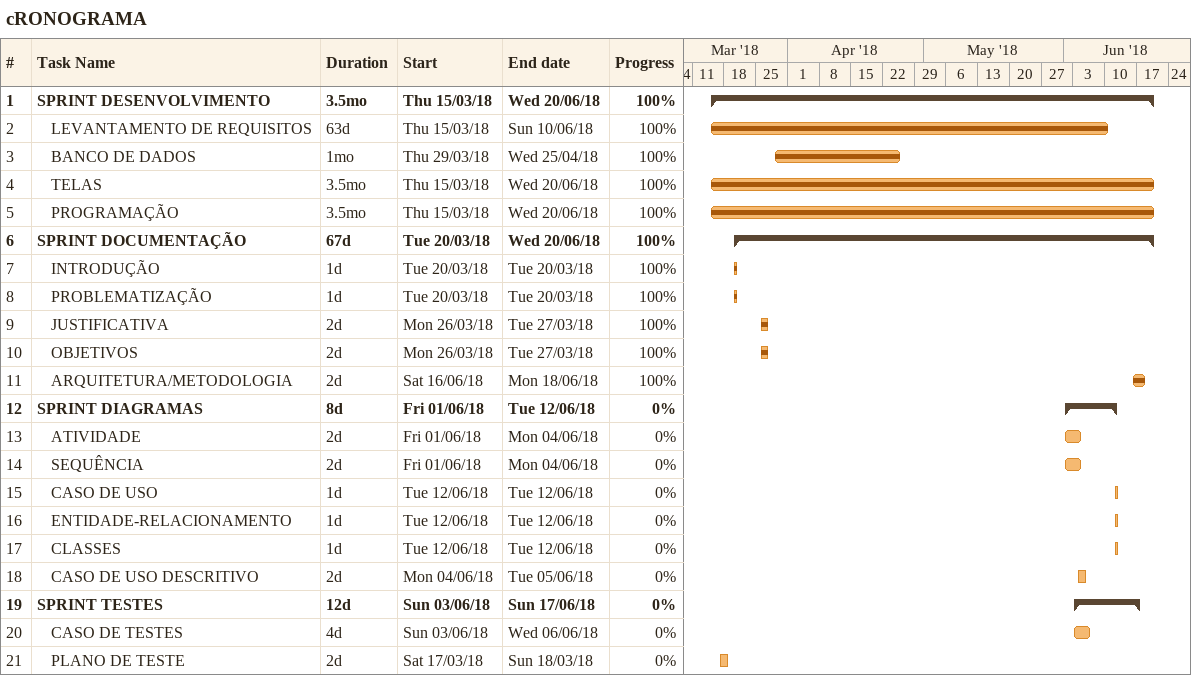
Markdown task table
cRONOGRAMA

| ID | Level | Task | Duration | Start | Finish | % complete |
|---|---|---|---|---|---|---|
| 1 | 1 | **SPRINT DESENVOLVIMENTO** | 3.5mo | 2018-03-15 | 2018-06-20 | 100 |
| 2 | 2 | LEVANTAMENTO DE REQUISITOS | 63d | 2018-03-15 | 2018-06-10 | 100 |
| 3 | 2 | BANCO DE DADOS | 1mo | 2018-03-29 | 2018-04-25 | 100 |
| 4 | 2 | TELAS | 3.5mo | 2018-03-15 | 2018-06-20 | 100 |
| 5 | 2 | PROGRAMAÇÃO | 3.5mo | 2018-03-15 | 2018-06-20 | 100 |
| 6 | 1 | **SPRINT DOCUMENTAÇÃO** | 67d | 2018-03-20 | 2018-06-20 | 100 |
| 7 | 2 | INTRODUÇÃO | 1d | 2018-03-20 | 2018-03-20 | 100 |
| 8 | 2 | PROBLEMATIZAÇÃO | 1d | 2018-03-20 | 2018-03-20 | 100 |
| 9 | 2 | JUSTIFICATIVA | 2d | 2018-03-26 | 2018-03-27 | 100 |
| 10 | 2 | OBJETIVOS | 2d | 2018-03-26 | 2018-03-27 | 100 |
| 11 | 2 | ARQUITETURA/METODOLOGIA | 2d | 2018-06-16 | 2018-06-18 | 100 |
| 12 | 1 | **SPRINT DIAGRAMAS** | 8d | 2018-06-01 | 2018-06-12 | 0 |
| 13 | 2 | ATIVIDADE | 2d | 2018-06-01 | 2018-06-04 | 0 |
| 14 | 2 | SEQUÊNCIA | 2d | 2018-06-01 | 2018-06-04 | 0 |
| 15 | 2 | CASO DE USO | 1d | 2018-06-12 | 2018-06-12 | 0 |
| 16 | 2 | ENTIDADE-RELACIONAMENTO | 1d | 2018-06-12 | 2018-06-12 | 0 |
| 17 | 2 | CLASSES | 1d | 2018-06-12 | 2018-06-12 | 0 |
| 18 | 2 | CASO DE USO DESCRITIVO | 2d | 2018-06-04 | 2018-06-05 | 0 |
| 19 | 1 | **SPRINT TESTES** | 12d | 2018-06-03 | 2018-06-17 | 0 |
| 20 | 2 | CASO DE TESTES | 4d | 2018-06-03 | 2018-06-06 | 0 |
| 21 | 2 | PLANO DE TESTE | 2d | 2018-03-17 | 2018-03-18 | 0 |
